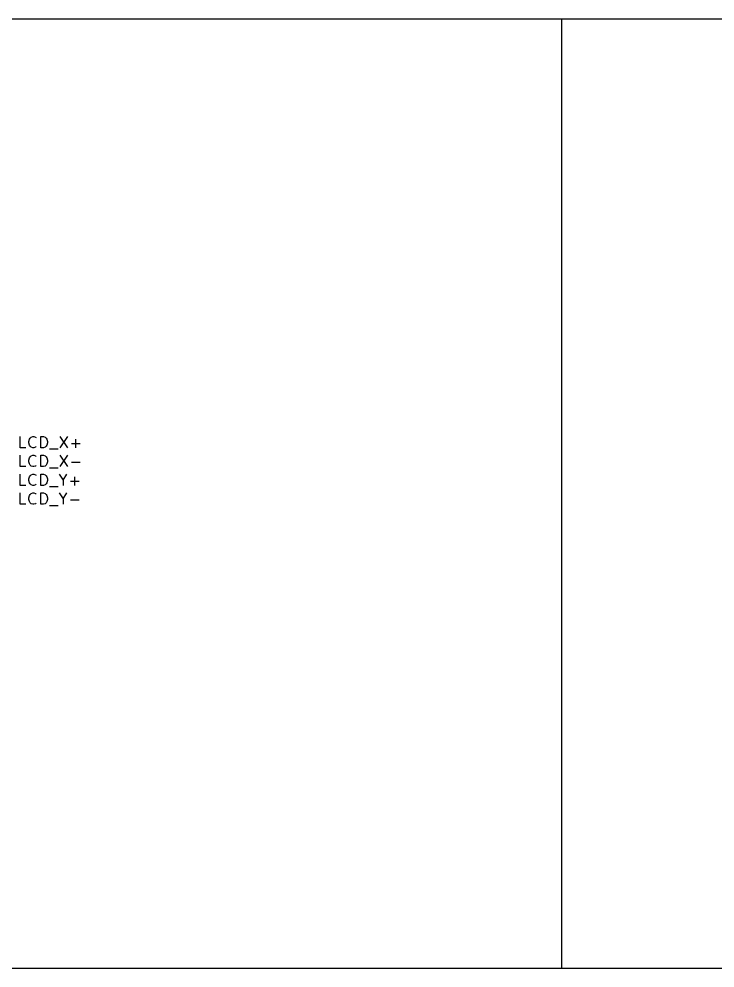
# Model space of a CAD drawing. Extents: x 12 to 829, y -582 to -12.
# Drawn here: x 167.1 to 260.9, y -354.1 to -226.1 of the extents above; entities that cross this region are included whole.
import ezdxf

# ---------------------------------------------------------------- set-up
doc = ezdxf.new("R2010")
doc.units = 0
doc.header["$MEASUREMENT"] = 0
doc.layers.add('BLACK', color=7, linetype='CONTINUOUS')

msp = doc.modelspace()

# ---------------------------------------------------------------- linework, layer by layer
at = {"layer": 'Black'}
for p, q in [((11.938, -226.06), (829.056, -226.06)), ((240.284, -354.076), (240.284, -226.06)), ((167.234, -283.896), (167.234, -282.372)), ((168.402, -283.032), (168.478, -282.727)), ((168.478, -282.727), (168.554, -282.6)), ((168.554, -282.6), (168.707, -282.448)), ((168.707, -282.448), (168.91, -282.372)), ((168.91, -282.372), (169.062, -282.372)), ((169.062, -282.372), (169.291, -282.448)), ((169.291, -282.448), (169.367, -282.524)), ((170.002, -283.896), (170.002, -282.372)), ((170.002, -282.372), (170.383, -282.372)), ((170.383, -282.372), (170.586, -282.448)), ((170.586, -282.448), (170.739, -282.6)), ((170.739, -282.6), (170.815, -282.727)), ((170.815, -282.727), (170.891, -283.032)), ((172.568, -282.372), (173.584, -283.896)), ((173.584, -282.372), (172.568, -283.896)), ((174.727, -283.896), (174.727, -282.727)), ((167.97, -283.896), (167.234, -283.896)), ((168.402, -283.235), (168.402, -283.032)), ((168.478, -283.54), (168.402, -283.235)), ((168.554, -283.693), (168.478, -283.54)), ((168.707, -283.82), (168.554, -283.693)), ((168.91, -283.896), (168.707, -283.82)), ((169.062, -283.896), (168.91, -283.896)), ((169.291, -283.82), (169.062, -283.896)), ((169.367, -283.743), (169.291, -283.82)), ((170.383, -283.896), (170.002, -283.896)), ((170.586, -283.82), (170.383, -283.896)), ((170.739, -283.693), (170.586, -283.82)), ((170.815, -283.54), (170.739, -283.693)), ((170.891, -283.235), (170.815, -283.54)), ((170.891, -283.032), (170.891, -283.235)), ((171.171, -284.048), (172.339, -284.048)), ((174.142, -283.312), (175.311, -283.312)), ((167.234, -286.436), (167.234, -284.912)), ((168.402, -285.572), (168.478, -285.267)), ((168.478, -285.267), (168.554, -285.14)), ((168.554, -285.14), (168.707, -284.988)), ((168.707, -284.988), (168.91, -284.912)), ((168.91, -284.912), (169.062, -284.912)), ((169.062, -284.912), (169.291, -284.988)), ((169.291, -284.988), (169.367, -285.064)), ((170.002, -286.436), (170.002, -284.912)), ((170.002, -284.912), (170.383, -284.912)), ((170.383, -284.912), (170.586, -284.988)), ((170.586, -284.988), (170.739, -285.14)), ((170.739, -285.14), (170.815, -285.267)), ((170.815, -285.267), (170.891, -285.572)), ((172.568, -284.912), (173.584, -286.436)), ((173.584, -284.912), (172.568, -286.436)), ((167.97, -286.436), (167.234, -286.436)), ((168.402, -285.775), (168.402, -285.572)), ((168.478, -286.08), (168.402, -285.775)), ((168.554, -286.233), (168.478, -286.08)), ((168.707, -286.36), (168.554, -286.233)), ((168.91, -286.436), (168.707, -286.36)), ((169.062, -286.436), (168.91, -286.436)), ((169.291, -286.36), (169.062, -286.436)), ((169.367, -286.283), (169.291, -286.36)), ((170.383, -286.436), (170.002, -286.436)), ((170.586, -286.36), (170.383, -286.436)), ((170.739, -286.233), (170.586, -286.36)), ((170.815, -286.08), (170.739, -286.233)), ((170.891, -285.775), (170.815, -286.08)), ((170.891, -285.572), (170.891, -285.775)), ((171.171, -286.588), (172.339, -286.588)), ((174.142, -285.852), (175.311, -285.852)), ((167.234, -288.976), (167.234, -287.452)), ((168.402, -288.112), (168.478, -287.807)), ((168.478, -287.807), (168.554, -287.68)), ((168.554, -287.68), (168.707, -287.528)), ((168.707, -287.528), (168.91, -287.452)), ((168.91, -287.452), (169.062, -287.452)), ((169.062, -287.452), (169.291, -287.528)), ((169.291, -287.528), (169.367, -287.604)), ((170.002, -288.976), (170.002, -287.452)), ((170.002, -287.452), (170.383, -287.452)), ((170.383, -287.452), (170.586, -287.528)), ((170.586, -287.528), (170.739, -287.68)), ((170.739, -287.68), (170.815, -287.807)), ((170.815, -287.807), (170.891, -288.112)), ((172.491, -287.452), (172.999, -288.265)), ((172.999, -288.265), (173.507, -287.452)), ((174.574, -288.976), (174.574, -287.807)), ((167.97, -288.976), (167.234, -288.976)), ((168.402, -288.315), (168.402, -288.112)), ((168.478, -288.62), (168.402, -288.315)), ((168.554, -288.773), (168.478, -288.62)), ((168.707, -288.9), (168.554, -288.773)), ((168.91, -288.976), (168.707, -288.9)), ((169.062, -288.976), (168.91, -288.976)), ((169.291, -288.9), (169.062, -288.976)), ((169.367, -288.823), (169.291, -288.9)), ((170.383, -288.976), (170.002, -288.976)), ((170.586, -288.9), (170.383, -288.976)), ((170.739, -288.773), (170.586, -288.9)), ((170.815, -288.62), (170.739, -288.773)), ((170.891, -288.315), (170.815, -288.62)), ((170.891, -288.112), (170.891, -288.315)), ((171.171, -289.128), (172.339, -289.128)), ((172.999, -288.265), (172.999, -288.976)), ((173.99, -288.392), (175.158, -288.392)), ((167.234, -291.516), (167.234, -289.992)), ((168.402, -290.652), (168.478, -290.347)), ((168.478, -290.347), (168.554, -290.22)), ((168.554, -290.22), (168.707, -290.068)), ((168.707, -290.068), (168.91, -289.992)), ((168.91, -289.992), (169.062, -289.992)), ((169.062, -289.992), (169.291, -290.068)), ((169.291, -290.068), (169.367, -290.144)), ((170.002, -291.516), (170.002, -289.992)), ((170.002, -289.992), (170.383, -289.992)), ((170.383, -289.992), (170.586, -290.068)), ((170.586, -290.068), (170.739, -290.22)), ((170.739, -290.22), (170.815, -290.347)), ((170.815, -290.347), (170.891, -290.652)), ((172.491, -289.992), (172.999, -290.805)), ((172.999, -290.805), (173.507, -289.992)), ((167.97, -291.516), (167.234, -291.516)), ((168.402, -290.855), (168.402, -290.652)), ((168.478, -291.16), (168.402, -290.855)), ((168.554, -291.313), (168.478, -291.16)), ((168.707, -291.44), (168.554, -291.313)), ((168.91, -291.516), (168.707, -291.44)), ((169.062, -291.516), (168.91, -291.516)), ((169.291, -291.44), (169.062, -291.516)), ((169.367, -291.363), (169.291, -291.44)), ((170.383, -291.516), (170.002, -291.516)), ((170.586, -291.44), (170.383, -291.516)), ((170.739, -291.313), (170.586, -291.44)), ((170.815, -291.16), (170.739, -291.313)), ((170.891, -290.855), (170.815, -291.16)), ((170.891, -290.652), (170.891, -290.855)), ((171.171, -291.668), (172.339, -291.668)), ((172.999, -290.805), (172.999, -291.516)), ((173.99, -290.932), (175.158, -290.932)), ((11.938, -354.076), (829.056, -354.076))]:
    msp.add_line(p, q, dxfattribs=at)

doc.saveas('drawing.dxf')
